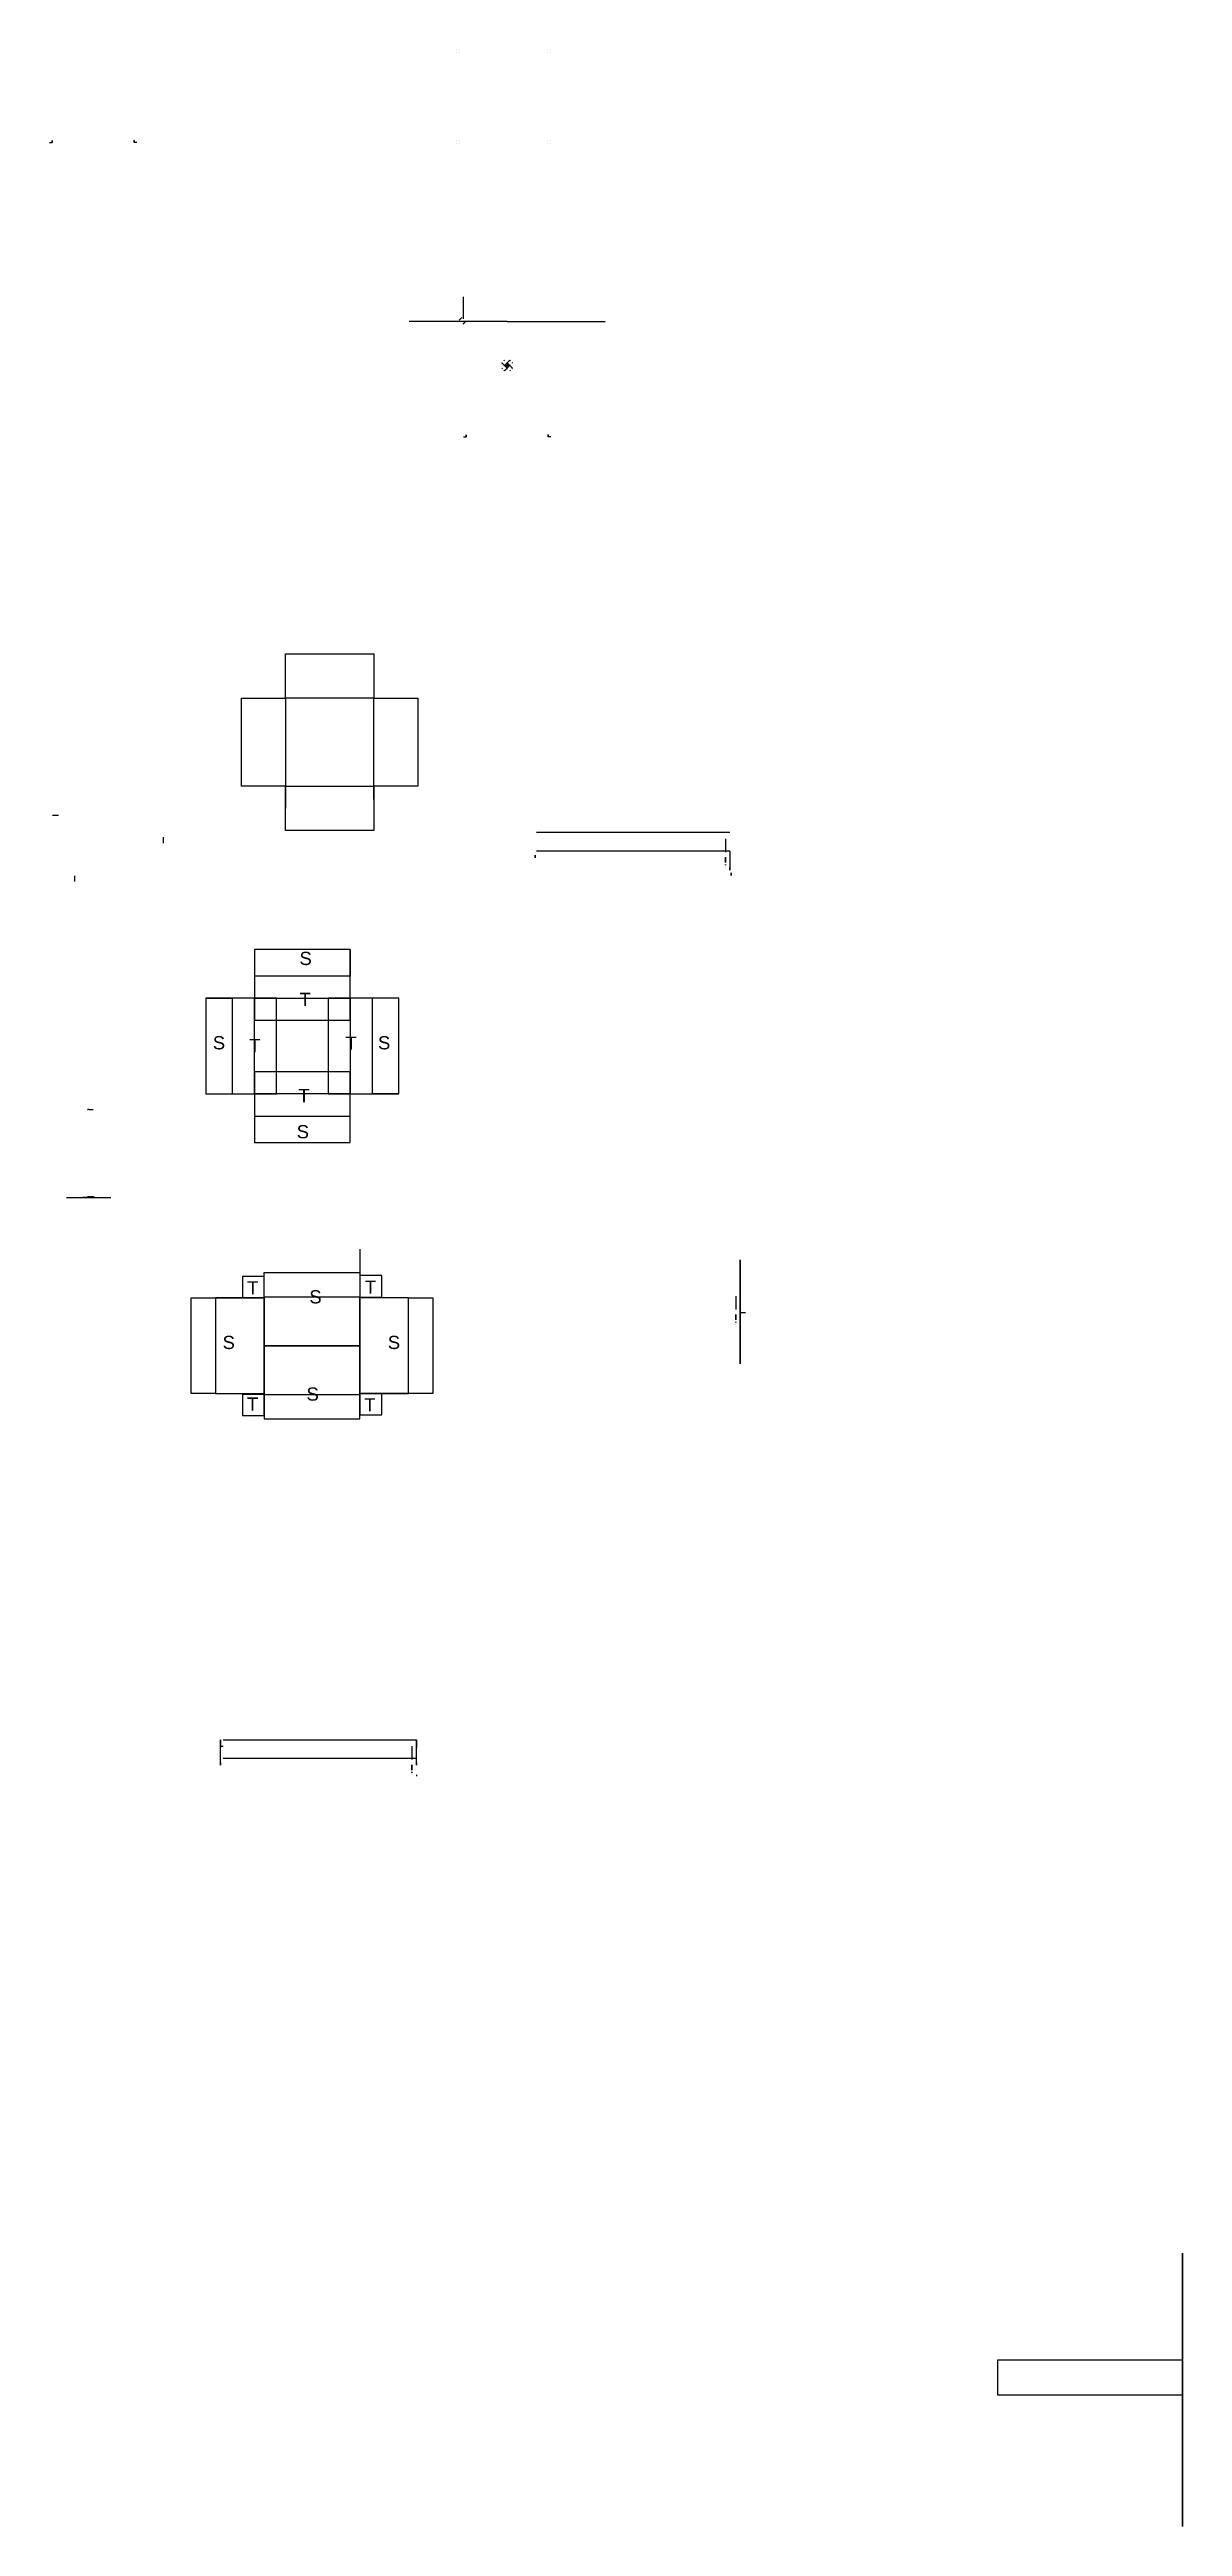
# Model space of a CAD drawing. Header units: millimetres. Extents: x 5329 to 18161, y 6659 to 34737.
import ezdxf

# ---------------------------------------------------------------- set-up
doc = ezdxf.new("R2010")
doc.units = ezdxf.units.MM
doc.header["$LTSCALE"] = 10
for name, color, linetype in [('BED', 7, 'Continuous'), ('PLANT', 7, 'Continuous'), ('SILICONE', 4, 'Continuous')]:
    doc.layers.add(name, color=color, linetype=linetype)
doc.styles.get("Standard").update_dxf_attribs({"font": 'Arial.ttf'})

msp = doc.modelspace()

# ---------------------------------------------------------------- linework, layer by layer
at = {"transparency": 33554534}
for p, q in [((9942, 34737, -345), (9942, 34737, -315)), ((9942, 34707, -345), (9942, 34707, -315)), ((9972, 34737, -345), (9972, 34737, -315)), ((9972, 34707, -345), (9972, 34707, -315)), ((10972, 34737, -345), (10972, 34737, -315)), ((10972, 34707, -345), (10972, 34707, -315)), ((10972, 34707, -345), (10972, 34707, -315)), ((11002, 34737, -345), (11002, 34737, -315)), ((11002, 34707, -345), (11002, 34707, -315)), ((9942, 33707, -345), (9942, 33707, -315)), ((9972, 33707, -345), (9972, 33707, -315)), ((10972, 33707, -345), (10972, 33707, -315)), ((11002, 33707, -345), (11002, 33707, -315)), ((9942, 33677, -345), (9942, 33677, -315)), ((9972, 33677, -345), (9972, 33677, -315)), ((10972, 33677, -345), (10972, 33677, -315)), ((11002, 33677, -345), (11002, 33677, -315)), ((10012, 31932, -130), (10012, 31684, -130)), ((10512, 31654, 230), (9401, 31654, 230)), ((9982, 31654, 230), (9401, 31654, 230)), ((9982, 31684, 230), (9967, 31669, 230)), ((9997, 31699, 230), (9982, 31684, 230)), ((10012, 31654, 230), (9982, 31654, 230)), ((9982, 31654, 200), (9982, 31654, 215)), ((10012, 31684, -130), (10012, 31684, -100)), ((10012, 31624, 230), (10042, 31654, 230)), ((10512, 31654, 230), (11623, 31654, 230)), ((11012, 31654), (11012, 31654, 230)), ((10452, 31184, 230), (10459, 31191, 230)), ((10452, 31184, 200), (10452, 31184, 215)), ((10452, 31184, 215), (10482, 31154, 215)), ((10467, 31169, 200), (10482, 31154, 200)), ((10467, 31169, 200), (10467, 31169, 230)), ((10475, 31207, 230), (10482, 31214, 230)), ((10512, 31184, 200), (10482, 31154, 200)), ((10505, 31177, 230), (10512, 31184, 230)), ((10542, 31214, 215), (10512, 31184, 215)), ((10527, 31199, 200), (10512, 31184, 200)), ((10512, 31193, 200), (10512, 31154, 200)), ((10512, 31170, 200), (10512, 31184, 200)), ((10542, 31154, 200), (10512, 31184, 200)), ((10519, 31177, 230), (10512, 31184, 230)), ((10527, 31199, 200), (10527, 31199, 230)), ((10542, 31214, 230), (10549, 31207, 230)), ((10542, 31214, 200), (10542, 31214, 215)), ((10565, 31191, 230), (10572, 31184, 230)), ((10459, 31117, 230), (10452, 31124, 230)), ((10473, 31154, 200), (10512, 31154, 200)), ((10482, 31094, 230), (10475, 31101, 230)), ((10489, 31161, 230), (10482, 31154, 230)), ((10482, 31154, 200), (10512, 31124, 200)), ((10496, 31154, 200), (10482, 31154, 200)), ((10489, 31147, 230), (10482, 31154, 230)), ((10482, 31094, 215), (10512, 31124, 215)), ((10482, 31094, 200), (10482, 31094, 215)), ((10497, 31109, 200), (10512, 31124, 200)), ((10497, 31109, 200), (10497, 31109, 230)), ((10505, 31131, 230), (10512, 31124, 230)), ((10512, 31124, 200), (10542, 31154, 200)), ((10551, 31154, 200), (10512, 31154, 200)), ((10512, 31115, 200), (10512, 31154, 200)), ((10512, 31138, 200), (10512, 31124, 200)), ((10519, 31131, 230), (10512, 31124, 230)), ((10528, 31154, 200), (10542, 31154, 200)), ((10535, 31161, 230), (10542, 31154, 230)), ((10535, 31147, 230), (10542, 31154, 230)), ((10557, 31139, 200), (10542, 31154, 200)), ((10572, 31124, 215), (10542, 31154, 215)), ((10549, 31101, 230), (10542, 31094, 230)), ((10557, 31139, 200), (10557, 31139, 230)), ((10572, 31124, 230), (10565, 31117, 230)), ((10572, 31124, 200), (10572, 31124, 215)), ((8002, 26386, 100), (8002, 26136, 100)), ((9002, 26236, 100), (9002, 26386, 100)), ((10846, 25865, 1665), (13036, 25865, 1665)), ((13036, 25650, 1135), (10846, 25650, 1135)), ((5772, 22720, 100), (5760, 22720, 52)), ((5772, 22720, 100), (5821, 22720, 87)), ((5772, 22720, 100), (5816, 22720, 75)), ((5772, 22720, 100), (5808, 22720, 65)), ((5772, 22720, 100), (5797, 22720, 57)), ((5772, 22720, 100), (5785, 22720, 52)), ((5772, 22720, 100), (5772, 22720, 50)), ((5522, 21725, 100), (5772, 21725, 100)), ((5772, 21725, 100), (5707, 21725, 100)), ((5772, 21725, 100), (5710, 21725, 83)), ((5772, 21730, 100), (5760, 21730, 52)), ((5772, 21730, 100), (5821, 21730, 87)), ((5772, 21730, 100), (5816, 21730, 75)), ((5772, 21730, 100), (5808, 21730, 65)), ((5772, 21730, 100), (5797, 21730, 57)), ((5772, 21730, 100), (5785, 21730, 52)), ((5772, 21730, 100), (5772, 21730, 50)), ((5772, 21725, 100), (6022, 21725, 100)), ((13102, 20606), (13102, 20456)), ((13152, 20666, 1650), (13152, 20674, 1650)), ((13152, 20674, 1650), (13152, 20674, 1658)), ((13152, 20674, 1658), (13152, 20606, 1658)), ((13152, 20599, 1643), (13152, 20674, 1643)), ((13152, 20674, 1643), (13152, 20674, 1650)), ((13152, 20466, 1135), (13152, 20666, 1650)), ((13152, 20666, 1650), (13152, 20606, 1650)), ((13152, 20606, 1665), (13152, 20621, 1665)), ((13152, 20621, 1665), (13152, 20621, 1650)), ((13152, 20606, 1650), (13152, 20606, 1020)), ((13152, 20606, 1658), (13152, 20599, 1658)), ((13152, 20599, 1658), (13152, 20599, 1643)), ((13152, 20591, 1650), (13152, 20591, 1635)), ((13102, 20366, 60), (13102, 20366, -25)), ((13102, 20366, -25), (13102, 20366)), ((13102, 20306, 150), (13102, 20306)), ((13102, 20306), (13102, 20306, 30)), ((13152, 20466, 1703), (13152, 20481, 1703)), ((13152, 20481, 1703), (13152, 20481, 1688)), ((13152, 20466, 1688), (13152, 20406, 1688)), ((13152, 20466, 1135), (13152, 20466, 1688)), ((13152, 20466, 1135), (13152, 19914, 1135)), ((13152, 20466, 1688), (13152, 20466, 1695)), ((13152, 20466, 1688), (13152, 20466, 1703)), ((13152, 19854, 1135), (13152, 20466, 1135)), ((13152, 20391, 1703), (13152, 20421, 1703)), ((13152, 20391, 1043), (13152, 20421, 1043)), ((13152, 20421, 1043), (13212, 20421, 1043)), ((13152, 20421, 1043), (13152, 20421, 1073)), ((13152, 20406, 1688), (13152, 20406, 1058)), ((13152, 20406, 505), (13152, 20206, -10)), ((13152, 20406, 505), (13152, 20406, 1058)), ((13152, 20406, 1058), (13152, 20391, 1058)), ((13152, 20391, 1058), (13152, 20391, 1043)), ((13152, 20266, 620), (13152, 20206, 620)), ((13152, 20266, 1650), (13152, 20206, 1650)), ((13152, 20206, 620), (13152, 20206, -10)), ((13152, 20206, 1650), (13152, 20206, 1020)), ((13152, 19914, 1135), (13152, 19854, 1135)), ((13152, 19854, 1135), (13152, 19854, 505)), ((7264, 15503, 1020), (7294, 15503, 1020)), ((7294, 15578, 1665), (7294, 15578, 1665)), ((7294, 15578, 1665), (9484, 15578, 1665)), ((9484, 15363, 1135), (7294, 15363, 1135)), ((18161, 8448), (18161, 8298)), ((18161, 8298), (18161, 8298, 50)), ((18161, 8298, 50), (18161, 8298, 150)), ((18161, 8298, 150), (18161, 8148, 150)), ((18161, 8208, 60), (18161, 8148)), ((18161, 8208, 60), (18161, 8208, -25)), ((18161, 8208, -25), (18161, 8208)), ((18161, 8148, 30), (18161, 8178, 30)), ((18161, 8148, 150), (18161, 8148)), ((18161, 8148), (18161, 8148, 30)), ((18161, 6678, -25), (18161, 6678))]:
    msp.add_line(p, q, dxfattribs=at)
at = {"transparency": 33554687}
for p, q in [((5359, 33696, 58), (5359, 33683, 58)), ((6289, 33683, 58), (6289, 33709, 58)), ((6289, 33709, 238), (6289, 33709, 238)), ((6289, 33696, 58), (6289, 33709, 58)), ((6289, 33696, 58), (6289, 33683, 58)), ((5329, 33683, 238), (5329, 33683, 58)), ((5329, 33683, 58), (5359, 33683, 58)), ((6319, 33683, 58), (6289, 33683, 58)), ((6319, 33683, 238), (6319, 33683, 58)), ((10017, 30348, 238), (10017, 30348, 58)), ((10017, 30348, 58), (10047, 30348, 58)), ((10047, 30361, 58), (10047, 30348, 58)), ((10977, 30348, 58), (10977, 30374, 58)), ((10977, 30374, 238), (10977, 30374, 238)), ((10977, 30361, 58), (10977, 30374, 58)), ((10977, 30361, 58), (10977, 30348, 58)), ((11007, 30348, 58), (10977, 30348, 58)), ((11007, 30348, 238), (11007, 30348, 58))]:
    msp.add_line(p, q, dxfattribs=at)
at = {"transparency": 33554534, "extrusion": (1, 0, 0)}
for p, q in [((13036, 25650, 1135), (13036, 25450, 620)), ((13152, 20406, 505), (13152, 20606, 1020)), ((13152, 20466, 1135), (13152, 20266, 1650)), ((13152, 20466, 1135), (13152, 20266, 620)), ((13152, 20406, 505), (13152, 19854, 505)), ((13152, 20406, 505), (13152, 20206, 1020)), ((13152, 20266, 1650), (13152, 20206, 1650))]:
    msp.add_line(p, q, dxfattribs=at)
at = {"transparency": 33554534, "extrusion": (-0.866025, -3.69447e-15, 0.5)}
msp.add_line((5772, 21725, 100), (5740, 21725, 44), dxfattribs=at)
at = {"transparency": 33554534, "extrusion": (0.115129, 0, 0.993351)}
msp.add_line((5772, 21730, 100), (5837, 21730, 100), dxfattribs=at)
at = {"transparency": 33554534, "extrusion": (-0.707107, -0.707107, 0), "elevation": -29441}
msp.add_lwpolyline([(-14660, 230), (-14639, 230), (-14639, 200), (-14660, 200)], close=True, dxfattribs=at)
at = {"transparency": 33554534, "extrusion": (-0.707107, 0.707107, 0), "elevation": 14617}
msp.add_lwpolyline([(-29526, 230), (-29505, 230), (-29505, 200), (-29526, 200)], close=True, dxfattribs=at)
at = {"transparency": 33554534, "extrusion": (0.707107, -0.707107, 0), "elevation": -14575}
msp.add_lwpolyline([(29399, 230), (29420, 230), (29420, 200), (29399, 200)], close=True, dxfattribs=at)
at = {"transparency": 33554534, "extrusion": (0.707107, 0.707107, 0), "elevation": 29484}
msp.add_lwpolyline([(14533, 230), (14554, 230), (14554, 200), (14533, 200)], close=True, dxfattribs=at)
at = {"transparency": 33554534, "extrusion": (1, 0, 0), "elevation": 13152}
for points in [[(20681, 1665), (20681, 1635), (20591, 1635), (20591, 1665)], [(20674, 1658), (20674, 1643), (20599, 1643), (20599, 1658)], [(20621, 1665), (20591, 1665), (20591, 1635), (20621, 1635)], [(20451, 1135), (20451, 1687), (20481, 1687), (20481, 1135)]]:
    msp.add_lwpolyline(points, close=True, dxfattribs=at)
at = {"transparency": 33554534}
msp.add_lwpolyline([(18161, 8298), (18161, 8148)], dxfattribs=at)
at = {"transparency": 33554687, "extrusion": (1, -6.12323e-17, 0)}
for centre in [(33696, 68, 5359), (33696, 68, 6289), (30361, 68, 10047), (30361, 68, 10977)]:
    msp.add_circle(centre, 10, dxfattribs=at)
at = {"transparency": 33554534, "extrusion": (-0.707107, -0.707107, 0)}
msp.add_circle((-14639, 215, -29441), 15, dxfattribs=at)
at = {"transparency": 33554534, "extrusion": (-0.707107, 0.707107, 0)}
msp.add_circle((-29505, 215, 14617), 15, dxfattribs=at)
at = {"transparency": 33554534, "extrusion": (0.707107, -0.707107, 0)}
msp.add_circle((29420, 215, -14575), 15, dxfattribs=at)
at = {"transparency": 33554534, "extrusion": (0.707107, 0.707107, 0)}
msp.add_circle((14554, 215, 29484), 15, dxfattribs=at)
at = {"transparency": 33554534, "extrusion": (-1.08418e-14, -1, 6.63871e-31)}
for centre in [(5760, 52, -22720), (5760, 52, -21725)]:
    msp.add_circle(centre, 3, dxfattribs=at)
at = {"transparency": 33554534, "extrusion": (-1.08418e-14, -1, 0)}
msp.add_circle((5772, 100, -21725), 50, dxfattribs=at)
at = {"transparency": 33554534, "extrusion": (-1.08418e-14, -1, 1.32774e-30)}
for centre in [(5772, 50, -21730), (5785, 52, -21730), (5797, 57, -21730), (5808, 65, -21730), (5816, 75, -21730), (5821, 87, -21730)]:
    msp.add_circle(centre, 3, dxfattribs=at)
at = {"transparency": 33554534, "extrusion": (1, 0, 0)}
for centre, radius in [((20466, 1135, 13152), 552), ((20406, 505, 13152), 552), ((20666, 1650, 13152), 7.5), ((20606, 1020, 13152), 15), ((20406, 505, 13152), 15), ((20406, 1058, 13152), 15), ((20206, -10, 13152), 15), ((20206, 1020, 13152), 15), ((19914, 1135, 13152), 15), ((19854, 505, 13152), 15), ((8208, 60, 18161), 247), ((8208, 60, 18161), 84.9)]:
    msp.add_circle(centre, radius, dxfattribs=at)
at = {"transparency": 33554534, "extrusion": (-1, 0, -3.63648e-13)}
for centre in [(-20366, 60, -13102), (-8208, 60, -18161)]:
    msp.add_circle(centre, 30, dxfattribs=at)
at = {"transparency": 33554534, "extrusion": (-1, 0, 6.12323e-17)}
msp.add_circle((-8208, 60, -18161), 150, dxfattribs=at)
at = {"transparency": 33554534, "extrusion": (1.09643e-14, -1, -1.22465e-16)}
msp.add_arc((5772, 100, -21725), 65, 180, 195, dxfattribs=at)
at = {"transparency": 33554534}
msp.add_arc((5772, 21725, 100), 4.547473508864641e-12, 0, 180, dxfattribs=at)
at = {"layer": 'BED', "transparency": 33554687}
for p, q in [((9002, 27636), (9002, 27636, 50)), ((9002, 27636, 50), (9002, 27586, 50)), ((9002, 27586, 50), (9002, 27586)), ((9002, 27586, 50), (9002, 27571, 50)), ((7752, 27386), (7752, 27386, 50)), ((7752, 27386, 50), (7802, 27386, 50)), ((7802, 27386, 50), (7802, 27386)), ((7802, 27386, 50), (7817, 27386, 50)), ((8002, 26186, 50), (8002, 26201, 50)), ((8002, 26136, 50), (8002, 26186, 50)), ((8002, 26186, 50), (8002, 26186)), ((8002, 26136), (8002, 26136, 50)), ((9202, 26386, 50), (9187, 26386, 50)), ((9252, 26386, 50), (9202, 26386, 50)), ((9202, 26386, 50), (9202, 26386)), ((9252, 26386), (9252, 26386, 50)), ((5364, 26057), (5364, 26057, 50)), ((5364, 26057, 50), (5414, 26057, 50)), ((5414, 26057, 50), (5414, 26057)), ((5414, 26057, 50), (5429, 26057, 50)), ((6614, 25807), (6614, 25807, 50)), ((6614, 25807, 50), (6614, 25757, 50)), ((6614, 25757, 50), (6614, 25757)), ((6614, 25757, 50), (6614, 25742, 50)), ((12986, 25790), (12986, 25640)), ((5614, 25357, 50), (5614, 25372, 50)), ((5614, 25307, 50), (5614, 25357, 50)), ((5614, 25357, 50), (5614, 25357)), ((5614, 25307), (5614, 25307, 50)), ((12986, 25550, 60), (12986, 25550, -25)), ((12986, 25550, -25), (12986, 25550)), ((12986, 25490, 1590), (12986, 25500, 1590)), ((12986, 25500, 1590), (12986, 25490, 1608)), ((12986, 25490, 150), (12986, 25490)), ((12986, 25490), (12986, 25490, 30)), ((12986, 25490, 1590), (12986, 25490, 1608)), ((7264, 15578, 1635), (7264, 15578, 1650)), ((7264, 15578, 1650), (7264, 15548, 1650)), ((7264, 15563, 1650), (7264, 15570, 1650)), ((7264, 15570, 1650), (7264, 15570, 1658)), ((7264, 15570, 1658), (7264, 15503, 1658)), ((7264, 15495, 1643), (7264, 15570, 1643)), ((7264, 15570, 1643), (7264, 15570, 1650)), ((7264, 15548, 1650), (7264, 15563, 1650)), ((7264, 15363, 1135), (7264, 15563, 1650)), ((7264, 15563, 1650), (7264, 15503, 1650)), ((7264, 15503, 1665), (7264, 15518, 1665)), ((7264, 15518, 1665), (7264, 15518, 1650)), ((7264, 15503, 1650), (7264, 15503, 1020)), ((7264, 15503, 1658), (7264, 15495, 1658)), ((7264, 15495, 1658), (7264, 15495, 1643)), ((7264, 15488, 1650), (7264, 15488, 1635)), ((9434, 15503), (9434, 15353)), ((9484, 15578, 1635), (9484, 15578, 1650)), ((9484, 15578, 1650), (9484, 15548, 1650)), ((9484, 15563, 1650), (9484, 15570, 1650)), ((9484, 15570, 1650), (9484, 15570, 1658)), ((9484, 15570, 1658), (9484, 15503, 1658)), ((9484, 15495, 1643), (9484, 15570, 1643)), ((9484, 15570, 1643), (9484, 15570, 1650)), ((9484, 15548, 1650), (9484, 15563, 1650)), ((9484, 15363, 1135), (9484, 15563, 1650)), ((9484, 15563, 1650), (9484, 15503, 1650)), ((9484, 15503, 1665), (9484, 15518, 1665)), ((9484, 15518, 1665), (9484, 15518, 1650)), ((9484, 15503, 1650), (9484, 15503, 1020)), ((9484, 15503, 1658), (9484, 15495, 1658)), ((9484, 15495, 1658), (9484, 15495, 1643)), ((9484, 15488, 1650), (9484, 15488, 1635)), ((9434, 15263, 60), (9434, 15263, -25)), ((9434, 15263, -25), (9434, 15263)), ((9434, 15203, 1590), (9434, 15213, 1590)), ((9434, 15213, 1590), (9434, 15203, 1608)), ((9434, 15203, 150), (9434, 15203)), ((9434, 15203), (9434, 15203, 30)), ((9434, 15203, 1590), (9434, 15203, 1608))]:
    msp.add_line(p, q, dxfattribs=at)
at = {"layer": 'BED', "transparency": 33554534}
for p, q in [((12986, 25465, -25), (12986, 25465, 1608)), ((13102, 20281, -25), (13102, 20281, 1608)), ((9434, 15178, -25), (9434, 15178, 1608)), ((18161, 8123, -25), (18161, 8123, 1608))]:
    msp.add_line(p, q, dxfattribs=at)
at = {"layer": 'BED', "transparency": 33554687, "extrusion": (1, 0, 0)}
for p, q in [((7264, 15303, 505), (7264, 15503, 1020)), ((9484, 15303, 505), (9484, 15503, 1020))]:
    msp.add_line(p, q, dxfattribs=at)
at = {"layer": 'BED', "transparency": 33554687}
for points in [[(9002, 27886), (9002, 27386), (8002, 27386), (8002, 27886)], [(7502, 27386), (8002, 27386), (8002, 26386), (7502, 26386)], [(9502, 26386), (9002, 26386), (9002, 27386), (9502, 27386)], [(8002, 25886), (8002, 26386), (9002, 26386), (9002, 25886)]]:
    msp.add_lwpolyline(points, close=True, dxfattribs=at)
at = {"layer": 'BED', "transparency": 33554687, "extrusion": (1, 0, 0)}
for points, elevation in [([(15578, 1665), (15578, 1635), (15488, 1635), (15488, 1665)], 7264), ([(15570, 1658), (15570, 1643), (15495, 1643), (15495, 1658)], 7264), ([(15518, 1665), (15488, 1665), (15488, 1635), (15518, 1635)], 7264), ([(15578, 1665), (15578, 1635), (15488, 1635), (15488, 1665)], 9484), ([(15570, 1658), (15570, 1643), (15495, 1643), (15495, 1658)], 9484), ([(15518, 1665), (15488, 1665), (15488, 1635), (15518, 1635)], 9484)]:
    msp.add_lwpolyline(points, close=True, dxfattribs=dict(at, elevation=elevation))
at = {"layer": 'BED', "transparency": 33554534, "elevation": -25}
msp.add_lwpolyline([(18161, 8148), (16071, 8148), (16071, 8548), (18161, 8548)], close=True, dxfattribs=at)
at = {"layer": 'BED', "transparency": 33554687, "extrusion": (1, 0, 0)}
for centre, radius in [((25590, 505, 10831), 15), ((15563, 1650, 7264), 15), ((15563, 1650, 7264), 7.5), ((15503, 1020, 7264), 15), ((15503, 1650, 7264), 15), ((15563, 1650, 9484), 15), ((15563, 1650, 9484), 7.5), ((15503, 1020, 9484), 15), ((15503, 1650, 9484), 15), ((15303, 505, 7264), 15), ((15303, 505, 9484), 15)]:
    msp.add_circle(centre, radius, dxfattribs=at)
at = {"layer": 'BED', "transparency": 33554687, "extrusion": (-1, 0, -3.63648e-13)}
for centre in [(-25550, 60, -12986), (-15263, 60, -9434)]:
    msp.add_circle(centre, 30, dxfattribs=at)
at = {"layer": 'BED', "transparency": 33554534, "extrusion": (1, 0, 0)}
msp.add_circle((8208, 60, 18161), 104, dxfattribs=at)
at = {"layer": 'PLANT', "transparency": 33554534}
for p, q in [((8733, 24534), (8733, 24234)), ((7098, 23982), (7398, 23982)), ((9285, 22899), (8985, 22899)), ((8844, 21138), (8844, 20838)), ((7761, 20596), (7761, 20872)), ((7761, 20872), (8844, 20872)), ((8844, 20872), (8844, 20596)), ((6933, 19503), (6933, 20586)), ((6933, 20586), (7209, 20586)), ((7209, 20586), (7509, 20586)), ((9396, 20586), (9672, 20586)), ((9672, 20586), (9672, 19503)), ((7761, 19751), (7761, 20044)), ((7209, 19503), (6933, 19503)), ((7761, 19492), (7761, 19216)), ((8844, 19216), (8844, 19492)), ((9396, 19503), (9096, 19503)), ((9672, 19503), (9396, 19503)), ((7761, 19251), (7761, 19251)), ((7761, 19216), (8844, 19216))]:
    msp.add_line(p, q, dxfattribs=at)
for points in [[(8733, 24534), (7650, 24534), (7650, 23982), (8733, 23982)], [(7650, 22899), (7650, 23982), (7098, 23982), (7098, 22899)], [(9285, 22899), (9285, 23982), (8733, 23982), (8733, 22899)], [(8733, 22899), (7650, 22899), (7650, 22347), (8733, 22347)], [(7761, 19503), (7761, 20586), (7209, 20586), (7209, 19503)], [(8844, 20596), (7761, 20596), (7761, 20044), (8844, 20044)], [(9396, 19503), (9396, 20586), (8844, 20586), (8844, 19503)], [(8844, 20044), (7761, 20044), (7761, 19492), (8844, 19492)]]:
    msp.add_lwpolyline(points, close=True, dxfattribs=at)
for points in [[(7650, 24234), (7650, 23734), (8733, 23734), (8733, 24234), (7650, 24234)], [(7898, 23982), (7398, 23982), (7398, 22899), (7898, 22899), (7898, 23982)], [(8485, 22899), (8985, 22899), (8985, 23982), (8485, 23982), (8485, 22899)], [(7650, 23147), (7650, 22647), (8733, 22647), (8733, 23147), (7650, 23147)], [(7513, 20827), (7513, 20586), (7761, 20586), (7761, 20827), (7513, 20827)], [(8844, 20838), (8844, 20596), (9092, 20596), (9092, 20838), (8844, 20838)], [(7513, 19492), (7513, 19251), (7761, 19251), (7761, 19492), (7513, 19492)], [(8844, 19503), (8844, 19261), (9092, 19261), (9092, 19503), (8844, 19503)]]:
    msp.add_lwpolyline(points, dxfattribs=at)
at = {"layer": 'SILICONE', "transparency": 33554534}
for p, q in [((13036, 25465, -25), (13036, 25465, 575)), ((13036, 25465, 1665), (13036, 25450, 1665)), ((13152, 20681, 1635), (13152, 20681, 1650)), ((13152, 20681, 1650), (13152, 20651, 1650)), ((13152, 20651, 1650), (13152, 20666, 1650)), ((13102, 20306, 1590), (13102, 20316, 1590)), ((13102, 20316, 1590), (13102, 20306, 1608)), ((13102, 20306, 1590), (13102, 20306, 1608)), ((13152, 20281, -25), (13152, 20281, 575)), ((13152, 20281, 1665), (13152, 20266, 1665)), ((9484, 15178, -25), (9484, 15178, 575)), ((9484, 15178, 1665), (9484, 15163, 1665)), ((18161, 8208, 60), (18161, 8448, 1590)), ((18161, 8148, 1590), (18161, 8158, 1590)), ((18161, 8158, 1590), (18161, 8148, 1608)), ((18161, 8148, 1590), (18161, 8148, 1608)), ((18161, 6678), (18161, 6660)), ((18161, 6660), (18161, 6660, -25))]:
    msp.add_line(p, q, dxfattribs=at)
at = {"layer": 'SILICONE', "transparency": 33554534, "extrusion": (1, 0, 0)}
for centre, radius in [((25450, 620, 13036), 15), ((25390, -10, 13051), 15), ((20666, 1650, 13152), 15), ((20606, 1650, 13152), 15), ((20266, 620, 13152), 15), ((20266, 1650, 13152), 15), ((8208, 60, 18161), 1549)]:
    msp.add_circle(centre, radius, dxfattribs=at)

# ---------------------------------------------------------------- texts
at = {"layer": 'PLANT', "transparency": 33554534, "char_height": 150, "attachment_point": 5}
for s, insert in [('S', (8230, 24433)), ('T', (8225, 23969)), ('S', (7248, 23477)), ('T', (7654, 23446)), ('T', (8744, 23473)), ('S', (9119, 23477)), ('T', (8211, 22879)), ('S', (8198, 22469)), ('T', (8965, 20707)), ('T', (7630, 20700)), ('S', (8341, 20597)), ('S', (7359, 20080)), ('S', (9230, 20080)), ('T', (7629, 19382)), ('S', (8309, 19495)), ('T', (8957, 19374))]:
    msp.add_mtext(s, dxfattribs=dict(at, insert=insert))

doc.saveas('drawing.dxf')
